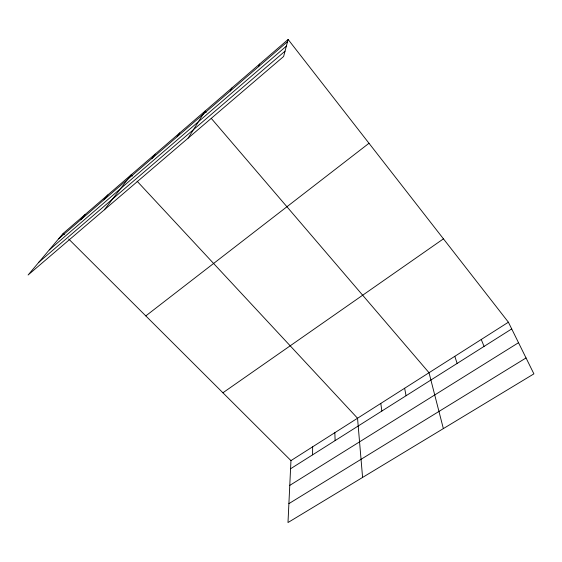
<?xml version="1.0" encoding="UTF-8"?>
<svg xmlns="http://www.w3.org/2000/svg" width="562" height="562" viewBox="0 0 562 562"><rect width="100%" height="100%" fill="white"/><g stroke="black" fill="none" stroke-linecap="round" stroke-linejoin="round"><path stroke-width="0.84" d="M312.584 454.848L312.648 446.811M68.697 239.04L290.961 460.615L287.99 522.534L533.9 373.863L508.392 322.209L288.13 39.466L63.12 233.476L28.1 275.001L283.62 56.481L288.13 39.466M258.457 66.702L259.595 64.075M230.237 91.009L231.909 87.946M188.13 138.147L205.046 111.107L206.177 112.428M177.093 136.784L179.721 132.948M152.049 158.358L155.098 154.171M104.335 209.809L131.157 174.817L132.344 176.089M104.026 199.721L107.862 194.902M80.998 219.559L85.192 214.445M58.581 238.857L287.554 41.637M49.266 249.914L286.367 46.126M38.926 262.166L285.032 51.156M145.804 315.907L368.995 143.275M222.91 392.775L443.446 238.836M290.961 460.615L508.392 322.209M290.568 468.771L511.708 328.925M289.774 485.392L518.515 342.708M288.896 503.636L526.039 357.945M63.12 233.476L64.363 234.712M137.086 181.189L357.544 418.233L362.581 477.433M211.27 118.378L429.031 372.725L443.355 428.602M481.248 339.483L484.065 346.41M454.806 356.315L457.138 363.438M404.626 388.265L406.073 395.725M380.804 403.425L381.851 411.047M334.833 432.691L335.128 440.594"/></g></svg>
